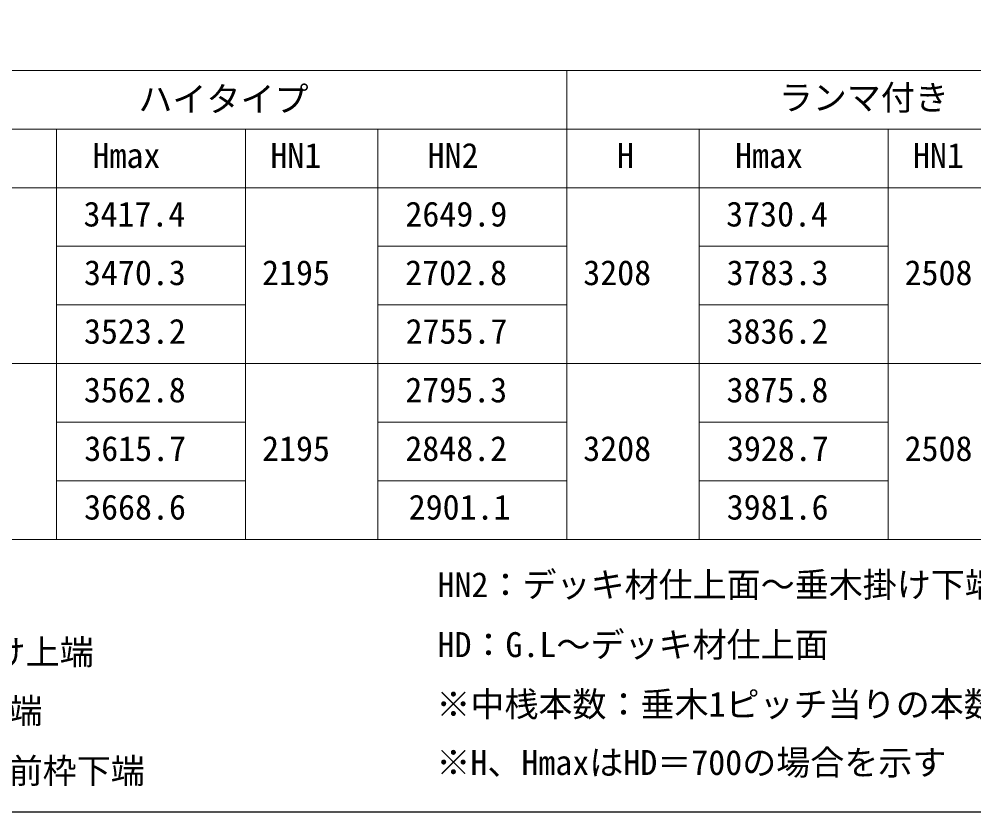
# Model space of a CAD drawing. Units: millimetres, scale not verified. Extents: x -10500 to 10500, y -15600 to 15524.
# Drawn here: x -1568 to 3483, y -15600 to -11408 of the extents above; entities that cross this region are included whole.
import ezdxf
from ezdxf.enums import TextEntityAlignment as Align

# ---------------------------------------------------------------- set-up
doc = ezdxf.new("R2010")
doc.units = ezdxf.units.MM
doc.header["$LTSCALE"] = 80
doc.layers.add('0-1_TABLE1', color=7, linetype='Continuous', lineweight=18)
doc.layers.add('0-2_USER1', color=3, linetype='Continuous')
doc.layers.add('0-7_YKK_ZWAK', color=7, linetype='Continuous')
doc.styles.add('ＭＳ ゴシック', font='')
doc.styles.get('ＭＳ ゴシック').set_extended_font_data('MS Gothic')

msp = doc.modelspace()

# ---------------------------------------------------------------- linework, layer by layer
at = {"layer": '0-1_TABLE1'}
for p, q in [((-9871, -11679.5), (5429, -11679.5)), ((1329, -11679.5), (1329, -14159.5)), ((-5471, -11989.5), (4729, -11989.5)), ((-1371, -11989.5), (-1371, -14159.5)), ((-371, -11989.5), (-371, -14159.5)), ((329, -11989.5), (329, -14159.5)), ((2029, -11989.5), (2029, -14159.5)), ((3029, -11989.5), (3029, -14159.5)), ((-9871, -12299.5), (5429, -12299.5)), ((-1371, -12609.5), (-371, -12609.5)), ((329, -12609.5), (1329, -12609.5)), ((2029, -12609.5), (3029, -12609.5)), ((-1371, -12919.5), (-371, -12919.5)), ((329, -12919.5), (1329, -12919.5)), ((2029, -12919.5), (3029, -12919.5)), ((-9871, -13229.5), (5429, -13229.5)), ((-1371, -13539.5), (-371, -13539.5)), ((329, -13539.5), (1329, -13539.5)), ((2029, -13539.5), (3029, -13539.5)), ((-1371, -13849.5), (-371, -13849.5)), ((329, -13849.5), (1329, -13849.5)), ((2029, -13849.5), (3029, -13849.5)), ((-9871, -14159.5), (5429, -14159.5))]:
    msp.add_line(p, q, dxfattribs=at)
at = {"layer": '0-7_YKK_ZWAK'}
msp.add_lwpolyline([(-10500, -15600.5), (10500, -15600.5), (10500, 14999.5)], dxfattribs=at)

# ---------------------------------------------------------------- texts
at = {"layer": '0-1_TABLE1', "style": 'ＭＳ ゴシック'}
for s, p in [('ハイタイプ', (-937.08, -11936.77)), ('ランマ付き', (2451.16, -11928.59)), ('Hmax', (-1179.86, -12234.5)), ('HN1', (-238.84, -12234.5)), ('HN2', (593.26, -12234.5)), ('H', (1595.14, -12234.5)), ('Hmax', (2220.14, -12234.5)), ('HN1', (3161.16, -12234.5)), ('3417.4', (-1227.42, -12544.5)), ('2649.9', (475.65, -12544.5)), ('3730.4', (2172.58, -12544.5)), ('3470.3', (-1224.86, -12854.5)), ('2195', (-282.82, -12854.5)), ('2702.8', (474.63, -12854.5)), ('3208', (1416.67, -12854.5)), ('3783.3', (2175.14, -12854.5)), ('2508', (3116.67, -12854.5)), ('3523.2', (-1224.86, -13164.5)), ('2755.7', (476.67, -13164.5)), ('3836.2', (2175.14, -13164.5)), ('3562.8', (-1225.37, -13474.5)), ('2795.3', (475.14, -13474.5)), ('3875.8', (2174.63, -13474.5)), ('3615.7', (-1223.33, -13784.5)), ('2195', (-282.82, -13784.5)), ('2848.2', (475.14, -13784.5)), ('3208', (1416.67, -13784.5)), ('3928.7', (2176.67, -13784.5)), ('2508', (3116.67, -13784.5)), ('3668.6', (-1224.35, -14094.5)), ('2901.1', (493.03, -14094.5)), ('3981.6', (2175.65, -14094.5))]:
    msp.add_text(s, height=132, dxfattribs=at).set_placement(p, align=Align.BOTTOM_LEFT)
at = {"layer": '0-2_USER1', "style": 'ＭＳ ゴシック'}
for s, p in [('HN2：デッキ材仕上面～垂木掛け下端', (645.59, -14504.39)), ('HD：G.L～デッキ材仕上面', (645.59, -14821.61)), ('HR：前枠下端～垂木掛け上端', (-3513.41, -14860.77)), ('※中桟本数：垂木1ピッチ当りの本数', (639.45, -15136.8)), ('Hmax：G.L～垂木掛け上端', (-3513.41, -15171.32)), ('※H、HmaxはHD＝700の場合を示す', (639.45, -15444.95)), ('HN1：デッキ材仕上面～前枠下端', (-3513.41, -15489.02))]:
    msp.add_text(s, height=132, dxfattribs=at).set_placement(p, align=Align.BOTTOM_LEFT)

doc.saveas('drawing.dxf')
